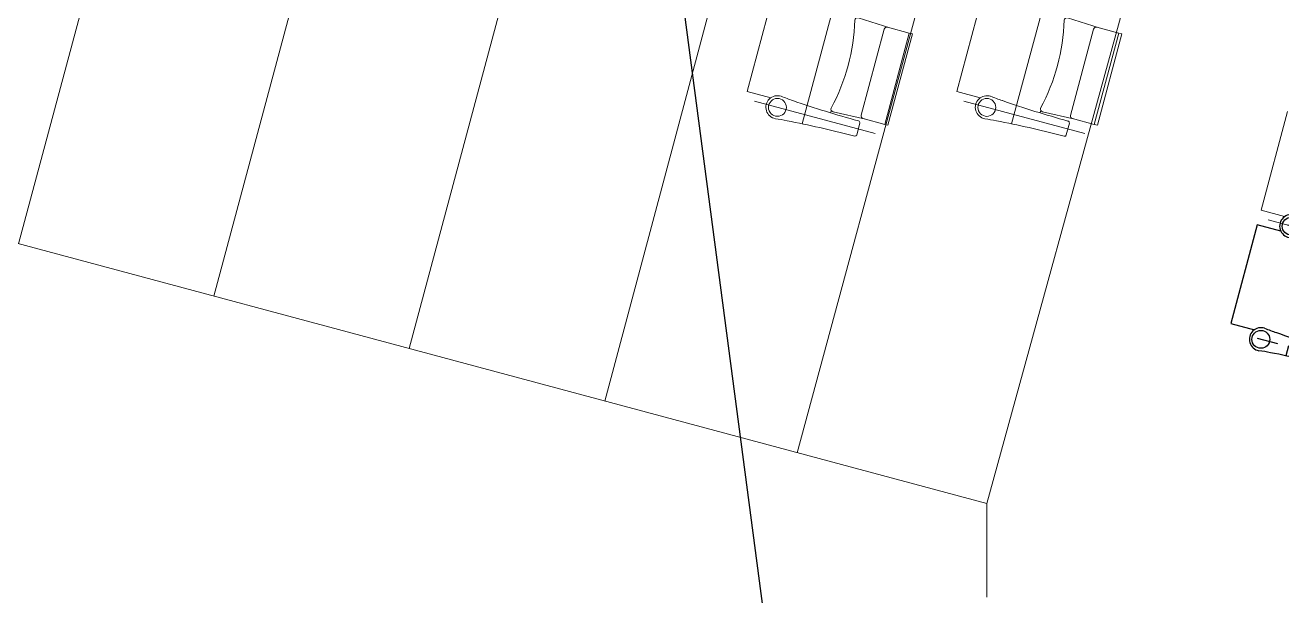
# Model space of a CAD drawing. Header units: millimetres. Extents: x 586 to 1010, y 369 to 668.
# Drawn here: x 686.26 to 692.26, y 492.6 to 495.33 of the extents above; entities that cross this region are included whole.
import ezdxf

# ---------------------------------------------------------------- set-up
doc = ezdxf.new("R2010")
doc.units = ezdxf.units.MM
doc.linetypes.add('CENTER', pattern=[2, 1.25, -0.25, 0.25, -0.25])
doc.linetypes.add('DASHED', pattern=[0.75, 0.5, -0.25])
doc.layers.add('plan line', color=7, linetype='Continuous', lineweight=15)
doc.layers.add('SERIES', color=4, linetype='Continuous')

# ---------------------------------------------------------------- blocks, each defined once
blk = doc.blocks.new('S-Moviemax Compact 700-40-56 Standard Fija')
at = {"layer": 'SERIES', "color": 1, "linetype": 'DASHED', "ltscale": 3}
blk.add_line((124.7, -40.21), (124.7, 24.74), dxfattribs=at)
at = {"layer": 'SERIES', "color": 1, "linetype": 'CENTER', "ltscale": 3}
for p, q in [((89.8, 20.21), (149.59, 20.21)), ((89.8, -35.67), (149.59, -35.67))]:
    blk.add_line(p, q, dxfattribs=at)
at = {"layer": 'SERIES', "color": 7}
for p, q in [((98.13, 23.02), (98.16, 17.3)), ((98.94, 23.98), (100.23, 24.01)), ((112.95, 16.2), (112.95, 15.35)), ((154.05, 16.64), (142.39, 16.64)), ((154.05, -32.09), (154.05, 16.64)), ((98.13, -32.86), (98.16, -38.58)), ((98.94, -31.9), (100.23, -31.87)), ((112.95, -30.91), (112.95, -31.64)), ((142.39, -32.09), (154.05, -32.09))]:
    blk.add_line(p, q, dxfattribs=at)
blk.add_lwpolyline([(84.98, 14.81), (84.98, -30.27), (86.51, -30.27), (86.58, 14.81), (84.98, 14.81)], dxfattribs=at)
for points in [[(86.58, 14.81), (97.29, 14.81, -0.414214), (98.56, 13.54), (98.56, -29, -0.414214), (97.29, -30.27), (86.51, -30.27), (86.58, 14.81)], [(96.14, 14.81), (111.97, 15.4, -0.474715), (113.26, 13.92, 0.115865), (113.26, -29.48, -0.474715), (111.97, -30.95), (96.14, -30.27)]]:
    blk.add_lwpolyline(points, format="xyb", dxfattribs=at)
for centre in [(138.18, 20.25), (138.18, -35.63)]:
    blk.add_circle(centre, 4.27, dxfattribs=at)
for centre, radius, start, end in [((97.45, 523.66), 499.66, 270.31865, 273.97424), ((125.54, 124.46), 99.47, 273.77239, 277.03519), ((138.16, 20.21), 5.54, 266.50565, 94.54804), ((99.08, 23.06), 0.935, 98.43838, 171.56162), ((99.11, 17.45), 0.967, 189.17386, 270.62433), ((94.84, -516.37), 532.87, 86.01694, 89.54053), ((99.63, -379), 395.54, 84.45946, 85.32757), ((99.08, -32.82), 0.935, 98.43838, 171.56162), ((97.45, 467.78), 499.66, 270.31865, 273.97424), ((125.54, 68.58), 99.47, 273.77239, 277.03519), ((138.16, -35.67), 5.54, 266.50565, 94.54804), ((99.11, -38.43), 0.967, 189.17386, 270.62433), ((94.84, -572.25), 532.87, 86.01694, 89.54053), ((99.63, -434.88), 395.54, 84.45946, 85.32757)]:
    blk.add_arc(centre, radius, start, end, dxfattribs=at)

msp = doc.modelspace()

# ---------------------------------------------------------------- linework, layer by layer
at = {"color": 254, "lineweight": 25}
msp.add_lwpolyline([(667.5806, 481.7471), (668.167, 489.4834), (668.4058, 494.7244), (668.3305, 497.8135), (668.2282, 502.1102), (668.5684, 506.1571), (669.836, 509.6707), (671.1579, 511.3246), (672.4949, 512.3671), (674.3246, 513.3191), (676.3209, 513.9582), (678.3464, 514.2476), (680.2639, 514.1506), (680.2639, 514.1506), (681.9621, 513.6438), (683.4335, 512.7577), (684.6969, 511.536), (685.771, 510.0225), (687.4257, 506.2952), (688.547, 501.9261), (689.8337, 492.1815), (690.1759, 488.4115)], dxfattribs=at)
for points in [[(671.7124, 620.7085), (706.7355, 621.773), (754.2598, 613.8303), (814.6609, 600.1481), (855.7567, 598.0104), (895.0671, 567.0647), (920.0096, 542.0176), (952.0084, 521.2476), (977.2234, 504.6526), (979.6352, 479.2339), (986.3437, 463.8549), (988.7975, 462.3853)], [(654.944, 595.4717), (670.2671, 587.3174), (714.302, 595.1648), (787.0891, 595.1648), (819.3936, 580.9441), (821.0297, 562.8505), (813.4907, 552.7881), (808.7339, 539.6711), (796.4072, 534.7059), (791.0222, 527.249), (791.0222, 507.547), (797.3007, 476.5274), (814.9752, 463.8897), (836.1481, 474.6816), (874.0221, 478.5878), (885.7286, 462.7333), (863.0042, 436.0794), (845.7887, 420.6845), (845.1044, 408.6747)], [(639.2065, 583.4381), (644.7272, 575.638), (657.7961, 553.4401), (668.4043, 543.9291), (682.5178, 548.7307), (692.9838, 555.4778), (711.9339, 556.5828), (734.3456, 532.1334), (750.593, 477.7475), (754.1369, 444.164), (776.4657, 425.4473), (782.6172, 412.2355)]]:
    msp.add_spline(points, degree=3, dxfattribs=at)
at = {"layer": 'plan line'}
for p, q in [((688.5738, 499.2924), (687.1641, 494.034)), ((688.0971, 493.7838), (689.5651, 499.2595)), ((689.0302, 493.5337), (690.574, 499.2921)), ((690.8554, 493.0444), (692.5742, 499.2918)), ((686.231, 494.2841), (687.5616, 499.2473)), ((689.9494, 493.2873), (691.5595, 499.2377)), ((689.8374, 495.4813), (689.7112, 495.0106)), ((690.8375, 495.4811), (690.7113, 495.0104)), ((689.7112, 495.0106), (689.8239, 494.9804)), ((690.7113, 495.0104), (690.824, 494.9802)), ((690.1094, 494.9084), (690.1116, 494.9165)), ((691.1095, 494.9083), (691.1117, 494.9164)), ((692.2913, 494.9145), (692.1651, 494.4438)), ((690.2348, 494.8042), (690.2494, 494.8594)), ((691.2349, 494.804), (691.2495, 494.8593)), ((690.2245, 494.797), (690.212, 494.8)), ((691.2246, 494.7968), (691.2121, 494.7999)), ((685.2979, 494.5343), (690.8554, 493.0444)), ((692.1651, 494.4438), (692.2777, 494.4136)), ((690.8554, 493.0444), (690.8554, 492.5986))]:
    msp.add_line(p, q, dxfattribs=at)
at = {"layer": 'plan line', "linetype": 'DASHED', "ltscale": 3}
for p, q in [((690.142, 495.4837), (689.9738, 494.8563)), ((691.1421, 495.4835), (690.9739, 494.8562))]:
    msp.add_line(p, q, dxfattribs=at)
at = {"layer": 'plan line', "linetype": 'CENTER', "ltscale": 3}
for p, q in [((690.3226, 494.8097), (689.745, 494.9645)), ((691.3227, 494.8095), (690.7451, 494.9644)), ((692.7764, 494.2429), (692.1989, 494.3977))]:
    msp.add_line(p, q, dxfattribs=at)
at = {"layer": 'plan line'}
for points in [[(690.2753, 494.8782), (690.1209, 494.9136, -0.474715), (690.1122, 494.9312, 0.115865), (690.2246, 495.3504, -0.474715), (690.241, 495.3613), (690.392, 495.3137)], [(691.2754, 494.8781), (691.121, 494.9134, -0.474715), (691.1123, 494.931, 0.115865), (691.2247, 495.3503, -0.474715), (691.2411, 495.3612), (691.3921, 495.3136)], [(690.3676, 494.8535), (690.2642, 494.8812, -0.414214), (690.2553, 494.8968), (690.3654, 495.3077, -0.414214), (690.381, 495.3167), (690.4851, 495.2888), (690.3676, 494.8535)], [(691.3677, 494.8534), (691.2643, 494.8811, -0.414214), (691.2554, 494.8966), (691.3655, 495.3075, -0.414214), (691.3811, 495.3165), (691.4852, 495.2886), (691.3677, 494.8534)]]:
    msp.add_lwpolyline(points, format="xyb", dxfattribs=at)
for points in [[(690.3831, 494.8494), (690.4998, 495.2848), (690.4851, 495.2888), (690.3676, 494.8535), (690.3831, 494.8494)], [(691.3832, 494.8492), (691.4999, 495.2847), (691.4852, 495.2886), (691.3677, 494.8534), (691.3832, 494.8492)]]:
    msp.add_lwpolyline(points, dxfattribs=at)
for centre in [(689.8552, 494.9346), (690.8553, 494.9345)]:
    msp.add_circle(centre, 0.0427, dxfattribs=at)
for centre, radius, start, end in [((689.8555, 494.9349), 0.0554, 71.49808, 259.54047), ((691.2613, 498.6911), 3.9554, 249.4519, 250.32), ((691.6633, 500.0055), 5.3287, 251.00938, 254.53297), ((690.8556, 494.9348), 0.0554, 71.49808, 259.54047), ((692.2614, 498.691), 3.9554, 249.4519, 250.32), ((692.6634, 500.0053), 5.3287, 251.00938, 254.53297), ((689.7074, 493.8953), 0.9947, 78.76483, 82.02763), ((690.7075, 493.8952), 0.9947, 78.76483, 82.02763), ((688.945, 489.9667), 4.9966, 75.31109, 78.96667), ((690.2398, 494.8604), 0.00967, 354.16629, 75.61676), ((689.9451, 489.9666), 4.9966, 75.31109, 78.96667), ((691.2399, 494.8603), 0.00967, 354.16629, 75.61676), ((690.2255, 494.8062), 0.00935, 263.43081, 336.55406), ((691.2256, 494.8061), 0.00935, 263.43081, 336.55406), ((692.3093, 494.3681), 0.0554, 71.49808, 259.54047)]:
    msp.add_arc(centre, radius, start, end, dxfattribs=at)

# ---------------------------------------------------------------- block references
at = {"layer": 'plan line', "ltscale": 3, "extrusion": (0, 0, -1), "xscale": -0.009999999999308722, "yscale": 0.009999999999308722, "zscale": -0.009999999999308722, "rotation": 195.0075651932224}
msp.add_blockref('S-Moviemax Compact 700-40-56 Standard Fija', (-693.5514, 493.6658), dxfattribs=at)

doc.saveas('drawing.dxf')
